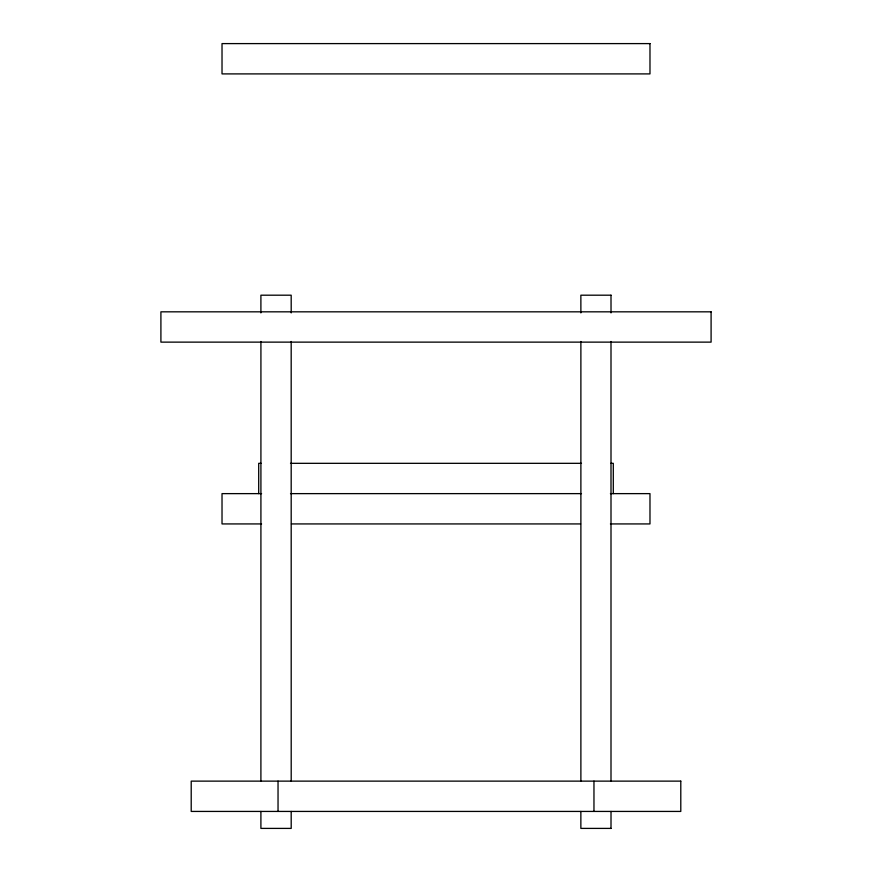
<?xml version="1.0" encoding="UTF-8"?>
<svg xmlns="http://www.w3.org/2000/svg" width="872" height="872" viewBox="0 0 872 872"><rect width="100%" height="100%" fill="white"/><g stroke="black" fill="none" stroke-linecap="round" stroke-linejoin="round"><path stroke-width="1.31" d="M611.021 295.194L580.861 295.194L580.883 312.895M261.12 463.326L258.701 463.326L258.701 493.628M290.507 463.326L581.493 463.326M610.88 463.326L613.299 463.326L613.299 493.628M261.578 493.628L222.022 493.628L222.022 523.93L261.578 523.93M290.507 493.628L581.493 493.628M610.422 493.628L649.978 493.628L649.978 523.93L610.422 523.93M291.412 523.93L580.589 523.93M611.021 828.4L580.861 828.4L580.861 811.429M611 295.194L611.021 312.895M611 341.475L611 781.127M611.021 811.429L611 828.4M593.963 781.127L593.963 811.429M580.883 341.475L580.883 781.127M291.204 312.895L291.183 295.194L260.902 295.194L260.902 312.895M291.183 341.475L291.204 781.127M291.183 811.429L291.204 828.4L260.902 828.4L260.902 811.429M278.037 781.127L278.037 811.429M260.924 341.475L260.902 781.127M649.978 43.6L222.022 43.6L222.022 73.902L649.978 73.902L649.978 43.6M711.094 311.827L160.906 311.827L160.906 342.129L711.094 342.129L711.094 311.827M680.792 781.127L191.208 781.127L191.208 811.429L680.792 811.429L680.792 781.127"/></g></svg>
